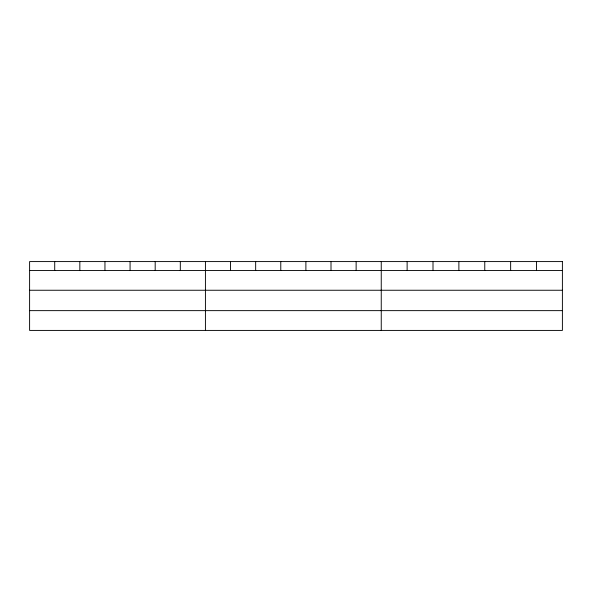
<?xml version="1.0" encoding="UTF-8"?>
<svg xmlns="http://www.w3.org/2000/svg" width="592" height="592" viewBox="0 0 592 592"><rect width="100%" height="100%" fill="white"/><g stroke="black" fill="none" stroke-linecap="round" stroke-linejoin="round"><path stroke-width="0.89" d="M29.6 270.463L562.4 270.463M29.6 290.25L562.4 290.25M29.6 310.637L562.4 310.637M536.522 261.583L536.522 270.463M510.644 261.583L510.644 270.463M484.767 261.583L484.767 270.463M458.881 261.583L458.881 270.463M433.004 261.583L433.004 270.463M407.126 261.583L407.126 270.463M381.248 261.583L381.248 330.417M356.132 261.583L356.132 270.463M331.009 261.583L331.009 270.463M305.894 261.583L305.894 270.463M280.778 261.583L280.778 270.463M255.663 261.583L255.663 270.463M230.54 261.583L230.54 270.463M205.424 261.583L205.424 330.417M180.308 261.583L180.308 270.463M155.185 261.583L155.185 270.463M130.07 261.583L130.07 270.463M104.954 261.583L104.954 270.463M79.839 261.583L79.839 270.463M54.716 261.583L54.716 270.463M562.4 261.583L29.6 261.583L29.6 330.417L562.4 330.417L562.4 261.583"/></g></svg>
